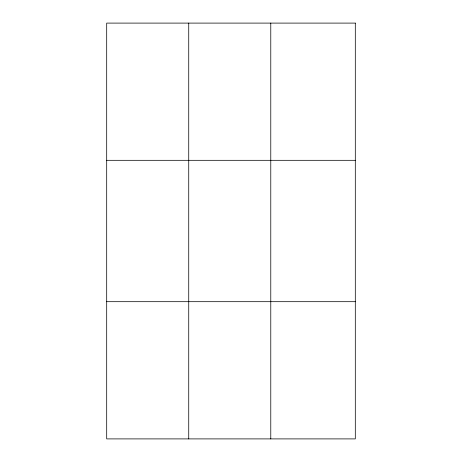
<?xml version="1.0" encoding="UTF-8"?>
<svg xmlns="http://www.w3.org/2000/svg" width="462" height="462" viewBox="0 0 462 462"><rect width="100%" height="100%" fill="white"/><g stroke="black" fill="none" stroke-linecap="round" stroke-linejoin="round"><path stroke-width="0.69" d="M188.733 438.9L188.733 23.1M270.778 438.9L270.778 23.1M106.693 160.314L355.307 160.314M106.693 301.686L355.307 301.686M355.307 23.1L355.307 438.9L106.693 438.9L106.693 23.1L355.307 23.1"/></g></svg>
